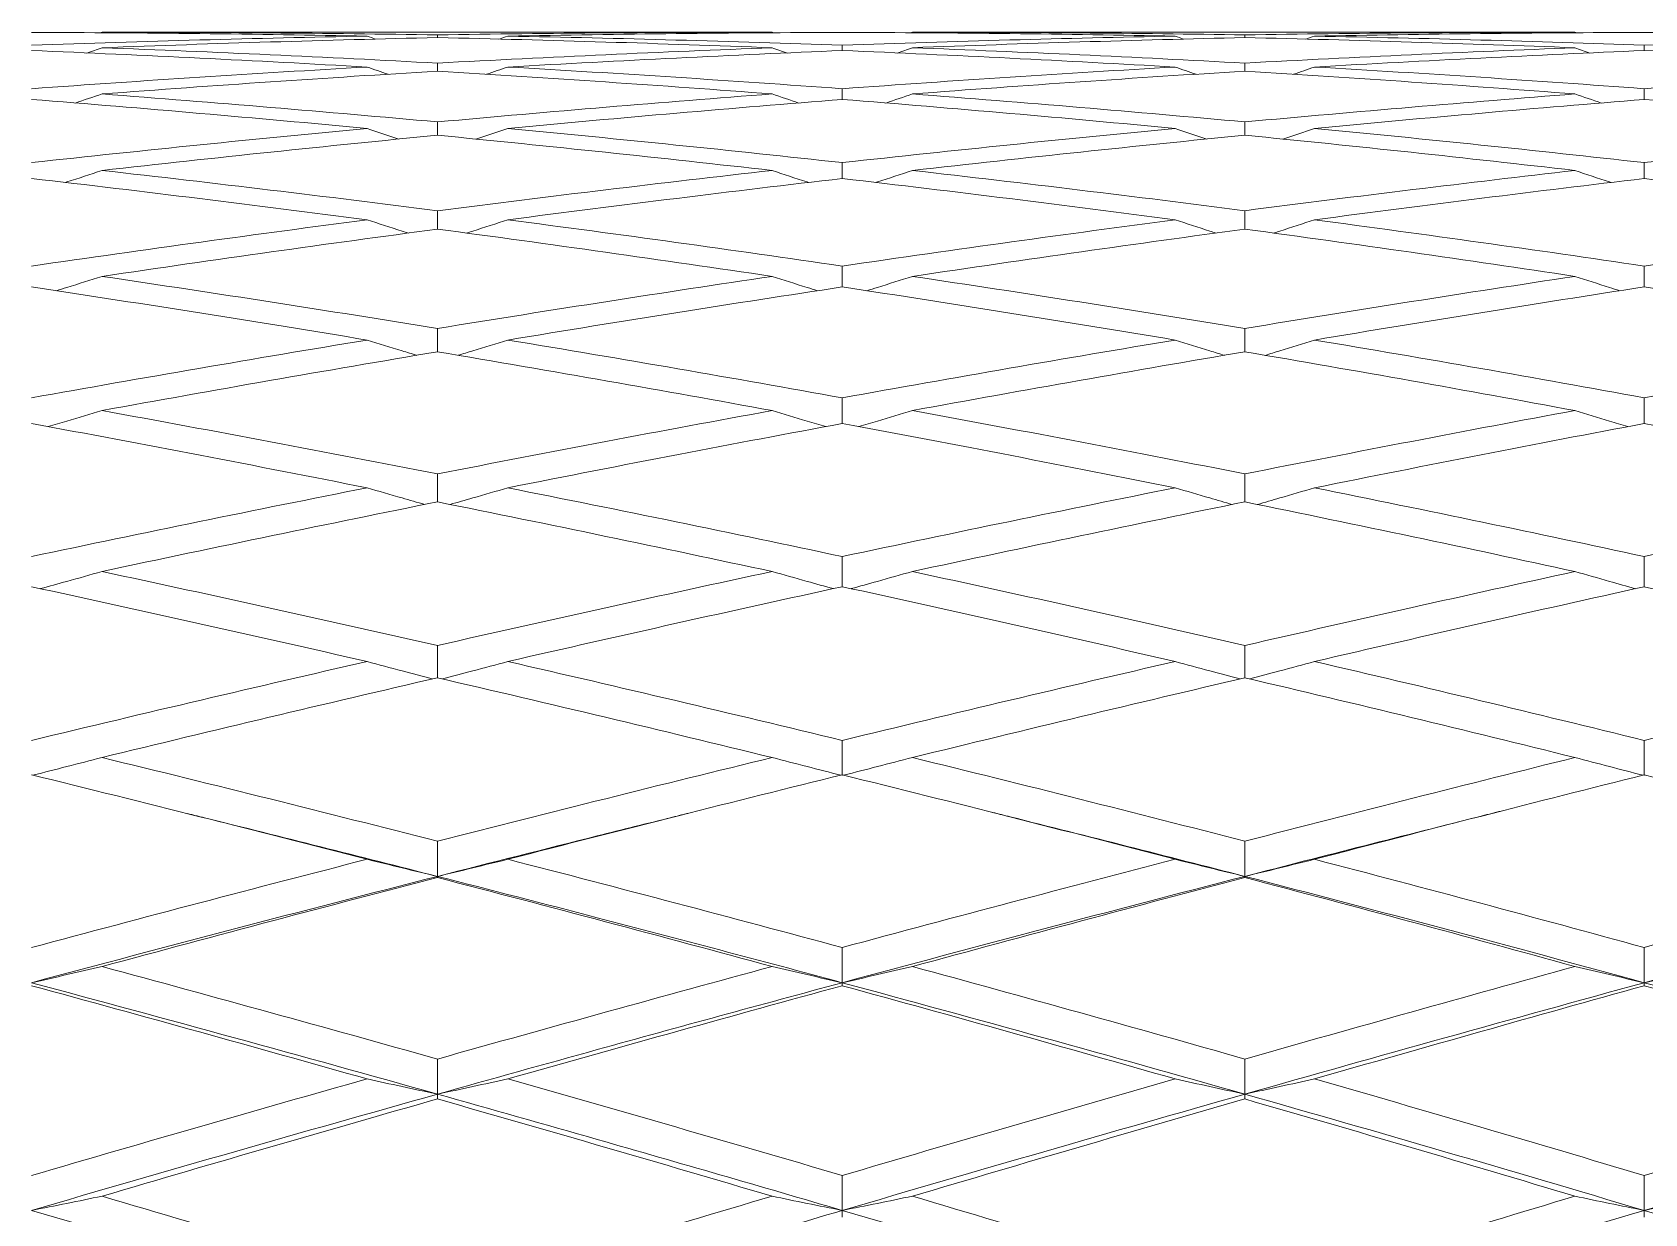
# Model space of a CAD drawing. Extents: x 6453 to 7582, y 0 to 827.
# Drawn here: x 6874.14 to 6884.14, y 672.47 to 679.8 of the extents above; entities that cross this region are included whole.
import ezdxf

# ---------------------------------------------------------------- set-up
doc = ezdxf.new("R2010")
doc.units = 0
doc.header["$LTSCALE"] = 30
doc.header["$MEASUREMENT"] = 0
doc.layers.add('1', color=7, linetype='CONTINUOUS')

msp = doc.modelspace()

# ---------------------------------------------------------------- linework, layer by layer
at = {"layer": '1', "color": 7, "linetype": 'Continuous', "lineweight": 18}
for p, q in [((6878.7304, 679.7955), (6874.5766, 679.7955)), ((6883.7072, 679.7955), (6879.6001, 679.7955))]:
    msp.add_line(p, q, dxfattribs=at)
for points, degree in [([(6876.2194, 679.7715), (6875.8752, 679.7781), (6875.1842, 679.7886), (6874.4886, 679.7936), (6874.1396, 679.7948)], 3), ([(6876.2194, 679.7715), (6875.8749, 679.765), (6875.1837, 679.7491), (6874.4883, 679.7277), (6874.1396, 679.7156)], 3), ([(6874.5661, 679.7919), (6874.5696, 679.7931), (6874.5731, 679.7943), (6874.5766, 679.7955)], 3), ([(6874.5766, 679.7955), (6874.9255, 679.7955), (6875.621, 679.7927), (6876.3118, 679.7846), (6876.6559, 679.7791)], 3), ([(6874.5766, 679.6996), (6874.9257, 679.7129), (6875.6214, 679.7366), (6876.3119, 679.7548), (6876.6559, 679.7625)], 3), ([(6876.2741, 679.7526), (6876.2559, 679.7589), (6876.2376, 679.7652), (6876.2194, 679.7715)], 3), ([(6878.7304, 679.7955), (6878.3892, 679.7955), (6877.7022, 679.7928), (6877.0062, 679.7847), (6876.6559, 679.7791)], 3), ([(6876.6559, 679.7791), (6876.6559, 679.7736), (6876.6559, 679.768), (6876.6559, 679.7625)], 3), ([(6878.7304, 679.6996), (6878.3886, 679.7127), (6877.7011, 679.7363), (6877.0056, 679.7547), (6876.6559, 679.7625)], 3), ([(6877.0375, 679.7525), (6877.0558, 679.7589), (6877.074, 679.7652), (6877.0923, 679.7715)], 3), ([(6877.0923, 679.7715), (6877.4427, 679.7782), (6878.1387, 679.7887), (6878.8248, 679.7937), (6879.1654, 679.7948)], 3), ([(6877.0923, 679.7715), (6877.4417, 679.7649), (6878.1368, 679.7488), (6878.8238, 679.7275), (6879.1654, 679.7156)], 3), ([(6878.7408, 679.7919), (6878.7373, 679.7931), (6878.7338, 679.7943), (6878.7304, 679.7955)], 3), ([(6881.2285, 679.7715), (6880.89, 679.778), (6880.2077, 679.7885), (6879.5146, 679.7936), (6879.1654, 679.7948)], 3), ([(6881.2285, 679.7715), (6880.8891, 679.765), (6880.2059, 679.7492), (6879.5137, 679.7277), (6879.1654, 679.7156)], 3), ([(6879.5896, 679.7919), (6879.5931, 679.7931), (6879.5966, 679.7943), (6879.6001, 679.7955)], 3), ([(6879.6001, 679.7955), (6879.949, 679.7955), (6880.6415, 679.7927), (6881.323, 679.7845), (6881.6611, 679.7791)], 3), ([(6879.6001, 679.6996), (6879.9481, 679.713), (6880.6396, 679.7367), (6881.3221, 679.7548), (6881.6611, 679.7625)], 3), ([(6881.2828, 679.7525), (6881.2647, 679.7589), (6881.2466, 679.7652), (6881.2285, 679.7715)], 3), ([(6883.7072, 679.7955), (6883.3715, 679.7955), (6882.6947, 679.7928), (6882.0074, 679.7847), (6881.6611, 679.7791)], 3), ([(6881.6611, 679.7791), (6881.6611, 679.7736), (6881.6611, 679.768), (6881.6611, 679.7625)], 3), ([(6883.7072, 679.6996), (6883.3726, 679.7126), (6882.6969, 679.7362), (6882.0084, 679.7546), (6881.6611, 679.7625)], 3), ([(6882.0388, 679.7525), (6882.0569, 679.7588), (6882.075, 679.7652), (6882.0931, 679.7715)], 3), ([(6882.0931, 679.7715), (6882.439, 679.7782), (6883.1254, 679.7887), (6883.801, 679.7936), (6884.1361, 679.7948)], 3), ([(6882.0931, 679.7715), (6882.4401, 679.7648), (6883.1275, 679.7487), (6883.8021, 679.7275), (6884.1361, 679.7156)], 3), ([(6883.7175, 679.7919), (6883.7141, 679.7931), (6883.7107, 679.7943), (6883.7072, 679.7955)], 3), ([(6886.1596, 679.7715), (6885.8294, 679.778), (6885.1619, 679.7885), (6884.4804, 679.7936), (6884.1361, 679.7948)], 3), ([(6886.1596, 679.7715), (6885.8282, 679.765), (6885.1595, 679.7492), (6884.4792, 679.7278), (6884.1361, 679.7156)], 3), ([(6876.2194, 679.5801), (6875.875, 679.5997), (6875.1839, 679.6364), (6874.4884, 679.6679), (6874.1396, 679.6823)], 3), ([(6874.4816, 679.6669), (6874.5133, 679.6778), (6874.545, 679.6887), (6874.5766, 679.6996)], 3), ([(6874.5766, 679.6996), (6874.9253, 679.6864), (6875.6206, 679.6572), (6876.3116, 679.6227), (6876.6559, 679.6042)], 3), ([(6878.7304, 679.6996), (6878.3897, 679.6866), (6877.7032, 679.6578), (6877.0067, 679.6231), (6876.6559, 679.6042)], 3), ([(6877.0923, 679.5801), (6877.4433, 679.6001), (6878.14, 679.6371), (6878.8254, 679.6682), (6879.1654, 679.6823)], 3), ([(6878.825, 679.6669), (6878.7934, 679.6778), (6878.7619, 679.6887), (6878.7304, 679.6996)], 3), ([(6879.1654, 679.7156), (6879.1654, 679.7045), (6879.1654, 679.6934), (6879.1654, 679.6823)], 3), ([(6881.2285, 679.5801), (6880.8899, 679.5995), (6880.2075, 679.6362), (6879.5145, 679.6678), (6879.1654, 679.6823)], 3), ([(6879.5055, 679.6669), (6879.5371, 679.6778), (6879.5686, 679.6887), (6879.6001, 679.6996)], 3), ([(6879.6001, 679.6996), (6879.9489, 679.6863), (6880.6412, 679.657), (6881.3229, 679.6226), (6881.6611, 679.6043)], 3), ([(6883.7072, 679.6996), (6883.3725, 679.6866), (6882.6968, 679.6578), (6882.0084, 679.6231), (6881.6611, 679.6043)], 3), ([(6882.0931, 679.5801), (6882.44, 679.6001), (6883.1273, 679.6371), (6883.802, 679.6681), (6884.1361, 679.6823)], 3), ([(6883.8007, 679.6669), (6883.7695, 679.6778), (6883.7383, 679.6887), (6883.7072, 679.6996)], 3), ([(6884.1361, 679.7156), (6884.1361, 679.7045), (6884.1361, 679.6934), (6884.1361, 679.6823)], 3), ([(6886.1596, 679.5801), (6885.8294, 679.5995), (6885.162, 679.636), (6884.4804, 679.6677), (6884.1361, 679.6823)], 3), ([(6876.2194, 679.5801), (6875.8755, 679.5605), (6875.185, 679.5185), (6874.489, 679.4708), (6874.1396, 679.4455)], 3), ([(6874.5766, 679.4131), (6874.9262, 679.4396), (6875.6224, 679.4895), (6876.3124, 679.5338), (6876.6559, 679.5545)], 3), ([(6876.3511, 679.535), (6876.3072, 679.55), (6876.2632, 679.565), (6876.2194, 679.5801)], 3), ([(6876.6559, 679.6042), (6876.6559, 679.5876), (6876.6559, 679.5711), (6876.6559, 679.5545)], 3), ([(6878.7304, 679.4131), (6878.3883, 679.4391), (6877.7006, 679.4887), (6877.0054, 679.5334), (6876.6559, 679.5545)], 3), ([(6876.9605, 679.535), (6877.0045, 679.55), (6877.0484, 679.565), (6877.0923, 679.5801)], 3), ([(6877.0923, 679.5801), (6877.4415, 679.5601), (6878.1362, 679.5177), (6878.8236, 679.4704), (6879.1654, 679.4455)], 3), ([(6881.2285, 679.5801), (6880.8914, 679.5606), (6880.2104, 679.5189), (6879.5159, 679.471), (6879.1654, 679.4455)], 3), ([(6879.6001, 679.4131), (6879.9506, 679.4398), (6880.6446, 679.4899), (6881.3246, 679.5339), (6881.6611, 679.5544)], 3), ([(6881.3592, 679.535), (6881.3155, 679.55), (6881.272, 679.565), (6881.2285, 679.5801)], 3), ([(6881.6611, 679.6043), (6881.6611, 679.5877), (6881.6611, 679.571), (6881.6611, 679.5544)], 3), ([(6883.7072, 679.4131), (6883.3725, 679.4389), (6882.6967, 679.4884), (6882.0084, 679.5332), (6881.6611, 679.5544)], 3), ([(6881.9625, 679.5349), (6882.0061, 679.5499), (6882.0497, 679.565), (6882.0931, 679.5801)], 3), ([(6882.0931, 679.5801), (6882.4399, 679.56), (6883.1273, 679.5175), (6883.802, 679.4703), (6884.1361, 679.4455)], 3), ([(6884.1361, 679.4455), (6884.4817, 679.4711), (6885.1644, 679.519), (6885.8306, 679.5607), (6886.1596, 679.5801)], 3), ([(6879.1654, 679.4455), (6879.1654, 679.4234), (6879.1654, 679.4014), (6879.1654, 679.3793)], 3), ([(6884.1361, 679.4455), (6884.1361, 679.4234), (6884.1361, 679.4013), (6884.1361, 679.3792)], 3), ([(6876.2194, 679.1992), (6875.875, 679.2317), (6875.184, 679.2942), (6874.4884, 679.3518), (6874.1396, 679.3793)], 3), ([(6874.4106, 679.357), (6874.4661, 679.3756), (6874.5214, 679.3943), (6874.5766, 679.4131)], 3), ([(6874.5766, 679.4131), (6874.9256, 679.3867), (6875.6212, 679.3313), (6876.3118, 679.271), (6876.6559, 679.2397)], 3), ([(6878.7304, 679.4131), (6878.3908, 679.3873), (6877.7055, 679.3326), (6877.0078, 679.2718), (6876.6559, 679.2397)], 3), ([(6877.0923, 679.1992), (6877.4448, 679.2325), (6878.1429, 679.2957), (6878.8269, 679.3524), (6879.1654, 679.3793)], 3), ([(6878.8956, 679.357), (6878.8404, 679.3756), (6878.7853, 679.3944), (6878.7304, 679.4131)], 3), ([(6881.2285, 679.1992), (6880.8897, 679.2315), (6880.2069, 679.2939), (6879.5142, 679.3516), (6879.1654, 679.3793)], 3), ([(6879.4349, 679.3569), (6879.4901, 679.3756), (6879.5452, 679.3943), (6879.6001, 679.4131)], 3), ([(6879.6001, 679.4131), (6879.9486, 679.3866), (6880.6405, 679.3311), (6881.3226, 679.2709), (6881.6611, 679.2397)], 3), ([(6881.6611, 679.2397), (6882.0109, 679.272), (6882.7018, 679.333), (6883.375, 679.3874), (6883.7072, 679.4131)], 3), ([(6884.1361, 679.3792), (6883.8069, 679.3527), (6883.1371, 679.2963), (6882.4449, 679.2328), (6882.0931, 679.1992)], 3), ([(6883.7072, 679.4131), (6883.7617, 679.3943), (6883.8164, 679.3754), (6883.8711, 679.3567)], 3), ([(6886.1596, 679.1992), (6885.8293, 679.2314), (6885.1618, 679.2936), (6884.4804, 679.3514), (6884.1361, 679.3792)], 3), ([(6876.2194, 679.1992), (6875.8765, 679.1669), (6875.187, 679.0993), (6874.49, 679.0258), (6874.1396, 678.9875)], 3), ([(6874.5766, 678.939), (6874.9274, 678.9785), (6875.6248, 679.0543), (6876.3137, 679.124), (6876.6559, 679.1573)], 3), ([(6876.4169, 679.1332), (6876.3509, 679.1552), (6876.2851, 679.1772), (6876.2194, 679.1992)], 3), ([(6876.6559, 679.2397), (6876.6559, 679.2122), (6876.6559, 679.1848), (6876.6559, 679.1573)], 3), ([(6878.7304, 678.939), (6878.3884, 678.9776), (6877.7006, 679.0527), (6877.0054, 679.1233), (6876.6559, 679.1573)], 3), ([(6876.8948, 679.1332), (6876.9608, 679.1552), (6877.0266, 679.1772), (6877.0923, 679.1992)], 3), ([(6877.0923, 679.1992), (6877.4417, 679.1662), (6878.1368, 679.0979), (6878.8238, 679.025), (6879.1654, 678.9875)], 3), ([(6879.1654, 678.9875), (6879.5155, 679.026), (6880.2094, 679.0997), (6880.8909, 679.167), (6881.2285, 679.1992)], 3), ([(6881.6611, 679.1573), (6881.3262, 679.1243), (6880.6479, 679.055), (6879.9522, 678.9789), (6879.6001, 678.939)], 3), ([(6881.2285, 679.1992), (6881.2938, 679.1771), (6881.3593, 679.155), (6881.425, 679.133)], 3), ([(6881.6611, 679.2397), (6881.6611, 679.2123), (6881.6611, 679.1848), (6881.6611, 679.1573)], 3), ([(6883.7072, 678.939), (6883.3722, 678.9775), (6882.6962, 679.0524), (6882.0081, 679.1231), (6881.6611, 679.1573)], 3), ([(6881.8973, 679.1331), (6881.9628, 679.1551), (6882.028, 679.1771), (6882.0931, 679.1992)], 3), ([(6882.0931, 679.1992), (6882.4396, 679.1661), (6883.1267, 679.0977), (6883.8017, 679.025), (6884.1361, 678.9876)], 3), ([(6884.1361, 678.9876), (6884.4845, 679.0265), (6885.1701, 679.1006), (6885.8335, 679.1675), (6886.1596, 679.1992)], 3), ([(6876.2194, 678.6332), (6875.8748, 678.6782), (6875.1836, 678.7658), (6874.4883, 678.8488), (6874.1396, 678.8892)], 3), ([(6874.5766, 678.939), (6874.9253, 678.8998), (6875.6206, 678.8189), (6876.3115, 678.7334), (6876.6559, 678.6895)], 3), ([(6876.6559, 678.6895), (6877.0056, 678.7341), (6877.7011, 678.8202), (6878.3886, 678.9004), (6878.7304, 678.939)], 3), ([(6879.1654, 678.8891), (6878.8271, 678.8498), (6878.1434, 678.7679), (6877.445, 678.6793), (6877.0923, 678.6332)], 3), ([(6881.2285, 678.6332), (6880.8897, 678.6779), (6880.207, 678.7653), (6879.5142, 678.8486), (6879.1654, 678.8891)], 3), ([(6879.6001, 678.939), (6879.9488, 678.8995), (6880.6411, 678.8184), (6881.3228, 678.7332), (6881.6611, 678.6896)], 3), ([(6881.6611, 678.6896), (6882.0137, 678.7351), (6882.7074, 678.822), (6883.3779, 678.9012), (6883.7072, 678.939)], 3), ([(6884.1361, 678.889), (6883.8061, 678.85), (6883.1355, 678.7685), (6882.444, 678.6796), (6882.0931, 678.6332)], 3), ([(6886.1596, 678.6332), (6885.8291, 678.6777), (6885.1614, 678.765), (6884.4802, 678.8484), (6884.1361, 678.889)], 3), ([(6874.1396, 678.3466), (6874.4935, 678.3979), (6875.1941, 678.4969), (6875.8801, 678.5889), (6876.2194, 678.6332)], 3), ([(6876.6559, 678.5755), (6876.3147, 678.5299), (6875.6268, 678.4355), (6874.9284, 678.3346), (6874.5766, 678.2826)], 3), ([(6878.7304, 678.2826), (6878.3883, 678.3334), (6877.7006, 678.4332), (6877.0054, 678.5288), (6876.6559, 678.5755)], 3), ([(6877.0923, 678.6332), (6877.4415, 678.5875), (6878.1362, 678.4941), (6878.8236, 678.3965), (6879.1654, 678.3466)], 3), ([(6879.1654, 678.3466), (6879.5205, 678.3984), (6880.2195, 678.4978), (6880.8959, 678.5893), (6881.2285, 678.6332)], 3), ([(6881.6611, 678.5754), (6881.3294, 678.5306), (6880.6542, 678.4371), (6879.9554, 678.3355), (6879.6001, 678.2826)], 3), ([(6883.7072, 678.2826), (6883.3723, 678.3332), (6882.6962, 678.4327), (6882.0081, 678.5285), (6881.6611, 678.5754)], 3), ([(6882.0931, 678.6332), (6882.4398, 678.5873), (6883.127, 678.4937), (6883.8018, 678.3963), (6884.1361, 678.3468)], 3), ([(6884.1361, 678.3468), (6884.4826, 678.3981), (6885.1664, 678.4971), (6885.8316, 678.589), (6886.1596, 678.6332)], 3), ([(6874.5766, 678.2826), (6874.9337, 678.2297), (6875.6373, 678.1229), (6876.3199, 678.0143), (6876.6559, 677.9597)], 3), ([(6876.6559, 677.9597), (6877.0138, 678.0178), (6877.7174, 678.1296), (6878.3968, 678.2329), (6878.7304, 678.2826)], 3), ([(6879.6001, 678.2826), (6879.9486, 678.2306), (6880.6407, 678.1249), (6881.3226, 678.0154), (6881.6611, 677.9598)], 3), ([(6881.6611, 677.9598), (6882.0077, 678.0168), (6882.6955, 678.1275), (6883.3719, 678.2319), (6883.7072, 678.2826)], 3), ([(6876.2194, 677.8881), (6875.8831, 677.9437), (6875.2002, 678.0544), (6874.4966, 678.1633), (6874.1396, 678.2172)], 3), ([(6879.1654, 678.2172), (6878.8318, 678.1665), (6878.1527, 678.0612), (6877.4497, 677.9473), (6877.0923, 677.8881)], 3), ([(6881.2285, 677.8881), (6880.8898, 677.9447), (6880.2071, 678.0562), (6879.5143, 678.1642), (6879.1654, 678.2172)], 3), ([(6884.1361, 678.217), (6883.8017, 678.1654), (6883.1267, 678.059), (6882.4397, 677.9462), (6882.0931, 677.8881)], 3), ([(6886.1596, 677.8881), (6885.8292, 677.9445), (6885.1615, 678.0558), (6884.4802, 678.1639), (6884.1361, 678.217)], 3), ([(6874.1396, 677.5299), (6874.4845, 677.5916), (6875.1762, 677.7132), (6875.8711, 677.8305), (6876.2194, 677.8881)], 3), ([(6877.0923, 677.8881), (6877.4496, 677.829), (6878.1526, 677.7099), (6878.8317, 677.59), (6879.1654, 677.5299)], 3), ([(6879.1654, 677.5299), (6879.512, 677.5923), (6880.2026, 677.7145), (6880.8875, 677.8311), (6881.2285, 677.8881)], 3), ([(6882.0931, 677.8881), (6882.4397, 677.8301), (6883.1268, 677.7122), (6883.8017, 677.5913), (6884.1361, 677.5301)], 3), ([(6884.1361, 677.5301), (6884.483, 677.5936), (6885.1671, 677.7167), (6885.8319, 677.8322), (6886.1596, 677.8881)], 3), ([(6876.6559, 677.8153), (6876.308, 677.7567), (6875.6136, 677.6374), (6874.9218, 677.5138), (6874.5766, 677.451)], 3), ([(6878.7304, 677.451), (6878.3964, 677.512), (6877.7167, 677.634), (6877.0134, 677.7551), (6876.6559, 677.8153)], 3), ([(6881.6611, 677.8152), (6881.3203, 677.7571), (6880.6361, 677.6385), (6879.9463, 677.5144), (6879.6001, 677.451)], 3), ([(6883.7072, 677.451), (6883.3724, 677.5131), (6882.6965, 677.6361), (6882.0083, 677.756), (6881.6611, 677.8152)], 3), ([(6874.5766, 677.451), (6874.9264, 677.3873), (6875.6229, 677.2581), (6876.3127, 677.1254), (6876.6559, 677.0583)], 3), ([(6876.6559, 677.0583), (6877.0055, 677.1267), (6877.7007, 677.2605), (6878.3884, 677.3884), (6878.7304, 677.451)], 3), ([(6879.6001, 677.451), (6879.9568, 677.3856), (6880.6569, 677.2547), (6881.3307, 677.1237), (6881.6611, 677.0584)], 3), ([(6881.6611, 677.0584), (6882.01, 677.1275), (6882.7, 677.2619), (6883.3741, 677.3891), (6883.7072, 677.451)], 3), ([(6876.2194, 676.9722), (6875.8759, 677.0404), (6875.1858, 677.175), (6874.4894, 677.3061), (6874.1396, 677.3708)], 3), ([(6879.1654, 677.3708), (6878.8335, 677.3091), (6878.1561, 677.1811), (6877.4514, 677.0436), (6877.0923, 676.9722)], 3), ([(6881.2285, 676.9722), (6880.8977, 677.0386), (6880.2231, 677.1715), (6879.5223, 677.3044), (6879.1654, 677.3708)], 3), ([(6884.1361, 677.3706), (6883.8036, 677.3078), (6883.1306, 677.1786), (6882.4416, 677.0423), (6882.0931, 676.9722)], 3), ([(6886.1596, 676.9722), (6885.8293, 677.0399), (6885.1618, 677.174), (6884.4803, 677.3055), (6884.1361, 677.3706)], 3), ([(6874.1396, 676.5462), (6874.4869, 676.6196), (6875.1809, 676.764), (6875.8735, 676.9036), (6876.2194, 676.9722)], 3), ([(6877.0923, 676.9722), (6877.4422, 676.9027), (6878.1377, 676.7622), (6878.8243, 676.6187), (6879.1654, 676.5463)], 3), ([(6879.1654, 676.5463), (6879.5155, 676.6206), (6880.2094, 676.7659), (6880.8909, 676.9046), (6881.2285, 676.9722)], 3), ([(6882.0931, 676.9722), (6882.4469, 676.9011), (6883.1412, 676.7589), (6883.8089, 676.6171), (6884.1361, 676.5464)], 3), ([(6884.1361, 676.5464), (6884.4823, 676.6212), (6885.1657, 676.7669), (6885.8313, 676.905), (6886.1596, 676.9722)], 3), ([(6876.6559, 676.885), (6876.321, 676.8176), (6875.6396, 676.6784), (6874.9348, 676.5299), (6874.5766, 676.4533)], 3), ([(6878.7304, 676.4533), (6878.3889, 676.5267), (6877.7017, 676.6721), (6877.0059, 676.8146), (6876.6559, 676.885)], 3), ([(6881.6611, 676.8849), (6881.3244, 676.8164), (6880.6443, 676.676), (6879.9504, 676.5287), (6879.6001, 676.4533)], 3), ([(6883.7072, 676.4533), (6883.3793, 676.5249), (6882.7104, 676.6686), (6882.0152, 676.8128), (6881.6611, 676.8849)], 3), ([(6874.5766, 676.4533), (6874.9256, 676.3786), (6875.6211, 676.2276), (6876.3118, 676.0731), (6876.6559, 675.9951)], 3), ([(6876.6559, 675.9951), (6877.0054, 676.0744), (6877.7007, 676.23), (6878.3884, 676.3798), (6878.7304, 676.4533)], 3), ([(6879.6001, 676.4533), (6879.9489, 676.3782), (6880.6412, 676.2267), (6881.3229, 676.0728), (6881.6611, 675.9953)], 3), ([(6881.6611, 675.9953), (6882.0109, 676.0755), (6882.7019, 676.232), (6883.3751, 676.3808), (6883.7072, 676.4533)], 3), ([(6876.2194, 675.8956), (6875.8751, 675.9745), (6875.1841, 676.1308), (6874.4885, 676.2836), (6874.1396, 676.3592)], 3), ([(6879.1654, 676.3592), (6878.8256, 676.2852), (6878.1402, 676.134), (6877.4435, 675.9762), (6877.0923, 675.8956)], 3), ([(6881.2285, 675.8956), (6880.8898, 675.974), (6880.2073, 676.1298), (6879.5144, 676.2832), (6879.1654, 676.3592)], 3), ([(6884.1361, 676.359), (6883.8051, 676.2857), (6883.1335, 676.1352), (6882.443, 675.9768), (6882.0931, 675.8956)], 3), ([(6886.1596, 675.8956), (6885.8334, 675.9727), (6885.17, 676.1273), (6884.4844, 676.2818), (6884.1361, 676.359)], 3), ([(6874.1396, 675.4064), (6874.4935, 675.4918), (6875.194, 675.6585), (6875.88, 675.8178), (6876.2194, 675.8956)], 3), ([(6877.0923, 675.8956), (6877.4414, 675.8155), (6878.136, 675.6538), (6878.8235, 675.4894), (6879.1654, 675.4065)], 3), ([(6879.1654, 675.4065), (6879.5151, 675.4913), (6880.2086, 675.6575), (6880.8905, 675.8173), (6881.2285, 675.8956)], 3), ([(6882.0931, 675.8956), (6882.4396, 675.8151), (6883.1266, 675.6531), (6883.8016, 675.4891), (6884.1361, 675.4067)], 3), ([(6884.1361, 675.4067), (6884.4851, 675.4927), (6885.1714, 675.6601), (6885.8341, 675.8185), (6886.1596, 675.8956)], 3), ([(6876.6559, 675.7949), (6876.3075, 675.7141), (6875.6126, 675.5509), (6874.9213, 675.3845), (6874.5766, 675.3005)], 3), ([(6878.7304, 675.3005), (6878.3881, 675.3843), (6877.7001, 675.5505), (6877.0051, 675.7139), (6876.6559, 675.7949)], 3), ([(6881.6611, 675.7947), (6881.3283, 675.7167), (6880.6521, 675.5565), (6879.9543, 675.3874), (6879.6001, 675.3005)], 3), ([(6883.7072, 675.3005), (6883.3721, 675.3839), (6882.6959, 675.5496), (6882.0079, 675.7134), (6881.6611, 675.7947)], 3), ([(6879.1654, 675.4065), (6879.1654, 675.3703), (6879.1654, 675.2978), (6879.1654, 675.2253), (6879.1654, 675.1891)], 3), ([(6884.1361, 675.1891), (6884.1361, 675.2253), (6884.1361, 675.2979), (6884.1361, 675.3704), (6884.1361, 675.4067)], 3), ([(6874.5766, 675.3005), (6874.9251, 675.2157), (6875.6202, 675.0443), (6876.3113, 674.8698), (6876.6559, 674.7818)], 3), ([(6876.6559, 674.7818), (6877.0058, 674.8712), (6877.7015, 675.047), (6878.3888, 675.217), (6878.7304, 675.3005)], 3), ([(6879.6001, 675.3005), (6879.9483, 675.2152), (6880.6399, 675.0434), (6881.3223, 674.8695), (6881.6611, 674.782)], 3), ([(6881.6611, 674.782), (6882.0139, 674.8731), (6882.7079, 675.0506), (6883.3781, 675.2187), (6883.7072, 675.3005)], 3), ([(6876.2194, 674.6699), (6875.8746, 674.7587), (6875.1832, 674.9348), (6874.4881, 675.1078), (6874.1396, 675.1936)], 3), ([(6879.1654, 675.1935), (6878.8337, 675.1115), (6878.1565, 674.9423), (6877.4516, 674.7625), (6877.0923, 674.6699)], 3), ([(6881.2285, 674.6699), (6880.8893, 674.7582), (6880.2061, 674.9338), (6879.5138, 675.1073), (6879.1654, 675.1935)], 3), ([(6884.1361, 675.1933), (6883.8064, 675.1104), (6883.1362, 674.9403), (6882.4444, 674.7615), (6882.0931, 674.6699)], 3), ([(6886.1596, 674.6699), (6885.8288, 674.7578), (6885.1607, 674.9331), (6884.4798, 675.1069), (6884.1361, 675.1933)], 3), ([(6875.2119, 674.9269), (6875.106, 674.9532)], 1), ([(6878.2152, 674.9562), (6878.1073, 674.9293)], 1), ([(6880.2071, 674.9328), (6880.0974, 674.9603)], 1), ([(6883.258, 674.9707), (6883.1402, 674.9409)], 1), ([(6876.6559, 674.5638), (6876.1746, 674.6868), (6875.6928, 674.8079), (6875.2109, 674.9272)], 3), ([(6881.6611, 674.5638), (6881.1771, 674.6888), (6880.6921, 674.8119), (6880.206, 674.933)], 3), ([(6883.1412, 674.9411), (6882.6492, 674.8174), (6882.1557, 674.6916), (6881.6611, 674.5638)], 3), ([(6876.6559, 674.7818), (6876.6559, 674.7455), (6876.6559, 674.6728), (6876.6559, 674.6001), (6876.6559, 674.5638)], 3), ([(6881.6611, 674.782), (6881.6611, 674.7456), (6881.6611, 674.6729), (6881.6611, 674.6002), (6881.6611, 674.5638)], 3), ([(6874.1396, 674.123), (6874.4889, 674.2167), (6875.185, 674.4016), (6875.8755, 674.5813), (6876.2194, 674.6699)], 3), ([(6876.2194, 674.6699), (6876.2917, 674.6521), (6876.4367, 674.6167), (6876.5827, 674.5814), (6876.6559, 674.5638)], 3), ([(6876.6559, 674.5638), (6876.7291, 674.5814), (6876.875, 674.6167), (6877.02, 674.6521), (6877.0923, 674.6699)], 3), ([(6877.0923, 674.6699), (6877.441, 674.58), (6878.1353, 674.3989), (6878.8231, 674.2154), (6879.1654, 674.1231)], 3), ([(6879.1654, 674.1231), (6879.5206, 674.2189), (6880.2197, 674.4058), (6880.896, 674.5833), (6881.2285, 674.6699)], 3), ([(6881.2285, 674.6699), (6881.3002, 674.6521), (6881.4439, 674.6167), (6881.5885, 674.5814), (6881.6611, 674.5638)], 3), ([(6881.6611, 674.5638), (6881.7335, 674.5814), (6881.878, 674.6166), (6882.0216, 674.6521), (6882.0931, 674.6699)], 3), ([(6882.0931, 674.6699), (6882.4393, 674.5795), (6883.126, 674.3981), (6883.8013, 674.2151), (6884.1361, 674.1233)], 3), ([(6884.1361, 674.1233), (6884.4826, 674.2184), (6885.1664, 674.4044), (6885.8316, 674.5827), (6886.1596, 674.6699)], 3), ([(6876.6559, 674.5638), (6875.8179, 674.3497), (6874.9787, 674.1299), (6874.1396, 673.9049)], 3), ([(6876.6559, 674.5569), (6876.3204, 674.4696), (6875.6383, 674.2906), (6874.9341, 674.102), (6874.5766, 674.0053)], 3), ([(6876.6559, 674.5638), (6876.6559, 674.5627), (6876.6559, 674.5604), (6876.6559, 674.5581), (6876.6559, 674.5569)], 3), ([(6878.7304, 674.0053), (6878.3878, 674.0984), (6877.6995, 674.2835), (6877.0048, 674.4662), (6876.6559, 674.5569)], 3), ([(6881.6611, 674.5638), (6880.8322, 674.3497), (6879.9999, 674.1299), (6879.1654, 673.9049)], 3), ([(6881.6611, 674.5567), (6881.3292, 674.4695), (6880.6538, 674.2904), (6879.9552, 674.102), (6879.6001, 674.0053)], 3), ([(6884.1361, 673.9049), (6883.3153, 674.1299), (6882.4899, 674.3497), (6881.6611, 674.5638)], 3), ([(6881.6611, 674.5638), (6881.6611, 674.5626), (6881.6611, 674.5603), (6881.6611, 674.5579), (6881.6611, 674.5567)], 3), ([(6883.7072, 674.0053), (6883.3718, 674.0979), (6882.6954, 674.2824), (6882.0077, 674.4656), (6881.6611, 674.5567)], 3), ([(6879.1654, 674.1231), (6879.1654, 674.0867), (6879.1654, 674.014), (6879.1654, 673.9413), (6879.1654, 673.9049)], 3), ([(6884.1361, 674.1233), (6884.1361, 674.0869), (6884.1361, 674.0141), (6884.1361, 673.9413), (6884.1361, 673.9049)], 3), ([(6874.1396, 673.9049), (6874.2129, 673.9215), (6874.359, 673.9549), (6874.5042, 673.9885), (6874.5766, 674.0053)], 3), ([(6874.5766, 674.0053), (6874.9247, 673.9111), (6875.6194, 673.7213), (6876.311, 673.5288), (6876.6559, 673.4318)], 3), ([(6876.6559, 673.4318), (6877.0131, 673.5322), (6877.716, 673.7281), (6878.396, 673.9144), (6878.7304, 674.0053)], 3), ([(6878.7304, 674.0053), (6878.8024, 673.9885), (6878.947, 673.9549), (6879.0924, 673.9216), (6879.1654, 673.9049)], 3), ([(6879.1654, 673.9049), (6879.2383, 673.9216), (6879.3837, 673.9549), (6879.5281, 673.9885), (6879.6001, 674.0053)], 3), ([(6879.6001, 674.0053), (6879.9481, 673.9106), (6880.6396, 673.7202), (6881.3221, 673.5283), (6881.6611, 673.432)], 3), ([(6881.6611, 673.432), (6882.0075, 673.5305), (6882.6949, 673.7245), (6883.3716, 673.9126), (6883.7072, 674.0053)], 3), ([(6883.7072, 674.0053), (6883.7783, 673.9885), (6883.9208, 673.955), (6884.0642, 673.9216), (6884.1361, 673.9049)], 3), ([(6884.1361, 673.9049), (6884.208, 673.9216), (6884.3512, 673.9549), (6884.4934, 673.9885), (6884.5644, 674.0053)], 3), ([(6876.6559, 673.2142), (6875.8179, 673.4495), (6874.9787, 673.6799), (6874.1396, 673.9049)], 3), ([(6876.2194, 673.3086), (6875.874, 673.4064), (6875.1818, 673.6006), (6874.4874, 673.7918), (6874.1396, 673.8866)], 3), ([(6879.1654, 673.8865), (6878.8313, 673.795), (6878.1517, 673.6071), (6877.4492, 673.4098), (6877.0923, 673.3086)], 3), ([(6881.6611, 673.2142), (6880.8322, 673.4495), (6879.9999, 673.6799), (6879.1654, 673.9049)], 3), ([(6879.1654, 673.9049), (6879.1654, 673.9019), (6879.1654, 673.8958), (6879.1654, 673.8896), (6879.1654, 673.8865)], 3), ([(6881.2285, 673.3086), (6880.8891, 673.4057), (6880.2058, 673.5992), (6879.5137, 673.791), (6879.1654, 673.8865)], 3), ([(6881.6611, 673.2142), (6882.4899, 673.4495), (6883.3153, 673.6799), (6884.1361, 673.9049)], 3), ([(6884.1361, 673.8863), (6883.8014, 673.793), (6883.1263, 673.6035), (6882.4394, 673.4079), (6882.0931, 673.3086)], 3), ([(6884.1361, 673.9049), (6884.1361, 673.9019), (6884.1361, 673.8957), (6884.1361, 673.8894), (6884.1361, 673.8863)], 3), ([(6886.1596, 673.3086), (6885.8289, 673.4053), (6885.1609, 673.5982), (6884.4799, 673.7904), (6884.1361, 673.8863)], 3), ([(6876.6559, 673.4318), (6876.6559, 673.3955), (6876.6559, 673.323), (6876.6559, 673.2505), (6876.6559, 673.2142)], 3), ([(6881.6611, 673.432), (6881.6611, 673.3957), (6881.6611, 673.3231), (6881.6611, 673.2505), (6881.6611, 673.2142)], 3), ([(6874.1396, 672.71), (6874.4963, 672.8143), (6875.1996, 673.0183), (6875.8828, 673.2133), (6876.2194, 673.3086)], 3), ([(6876.2194, 673.3086), (6876.2917, 673.2928), (6876.4367, 673.2613), (6876.5827, 673.2299), (6876.6559, 673.2142)], 3), ([(6876.6559, 673.2142), (6876.7291, 673.2299), (6876.875, 673.2612), (6877.02, 673.2928), (6877.0923, 673.3086)], 3), ([(6877.0923, 673.3086), (6877.4408, 673.2098), (6878.1349, 673.0113), (6878.8229, 672.8108), (6879.1654, 672.7101)], 3), ([(6879.1654, 672.7101), (6879.5115, 672.8119), (6880.2014, 673.0134), (6880.8869, 673.2109), (6881.2285, 673.3086)], 3), ([(6881.2285, 673.3086), (6881.3002, 673.2928), (6881.4439, 673.2613), (6881.5885, 673.2299), (6881.6611, 673.2142)], 3), ([(6881.6611, 673.2142), (6881.7335, 673.2298), (6881.878, 673.2612), (6882.0216, 673.2928), (6882.0931, 673.3086)], 3), ([(6882.0931, 673.3086), (6882.4393, 673.2093), (6883.1261, 673.0103), (6883.8014, 672.8104), (6884.1361, 672.7103)], 3), ([(6884.1361, 672.7103), (6884.4803, 672.8133), (6885.1617, 673.0159), (6885.8293, 673.2121), (6886.1596, 673.3086)], 3), ([(6876.6559, 673.2142), (6875.8179, 672.9789), (6874.9787, 672.7385), (6874.1396, 672.4936)], 3), ([(6876.6559, 673.1845), (6876.3193, 673.0885), (6875.636, 672.8921), (6874.933, 672.6867), (6874.5766, 672.5818)], 3), ([(6876.6559, 673.2142), (6876.6559, 673.2093), (6876.6559, 673.1995), (6876.6559, 673.1895), (6876.6559, 673.1845)], 3), ([(6878.7304, 672.5818), (6878.3881, 672.683), (6877.7001, 672.8848), (6877.0051, 673.0849), (6876.6559, 673.1845)], 3), ([(6879.1654, 672.4936), (6879.9999, 672.7385), (6880.8322, 672.9789), (6881.6611, 673.2142)], 3), ([(6881.6611, 673.1844), (6881.32, 673.086), (6880.6354, 672.8872), (6879.946, 672.6843), (6879.6001, 672.5818)], 3), ([(6884.1361, 672.4936), (6883.3153, 672.7385), (6882.4899, 672.9789), (6881.6611, 673.2142)], 3), ([(6881.6611, 673.2142), (6881.6611, 673.2093), (6881.6611, 673.1994), (6881.6611, 673.1894), (6881.6611, 673.1844)], 3), ([(6883.7072, 672.5818), (6883.3719, 672.6825), (6882.6954, 672.8838), (6882.0077, 673.0843), (6881.6611, 673.1844)], 3), ([(6879.1654, 672.7101), (6879.1654, 672.674), (6879.1654, 672.6018), (6879.1654, 672.5297), (6879.1654, 672.4936)], 3), ([(6884.1361, 672.7103), (6884.1361, 672.6742), (6884.1361, 672.6019), (6884.1361, 672.5297), (6884.1361, 672.4936)], 3), ([(6874.5766, 672.5818), (6874.5042, 672.567), (6874.359, 672.5375), (6874.2129, 672.5082), (6874.1396, 672.4936)], 3), ([(6874.5766, 672.5818), (6874.9335, 672.4766), (6875.6371, 672.2677), (6876.3198, 672.0618), (6876.6559, 671.9597)], 3), ([(6876.6559, 671.9597), (6877.0063, 672.0662), (6877.7025, 672.2763), (6878.3893, 672.4808), (6878.7304, 672.5818)], 3), ([(6878.7304, 672.5818), (6878.8024, 672.567), (6878.947, 672.5375), (6879.0924, 672.5082), (6879.1654, 672.4936)], 3), ([(6879.1654, 672.4936), (6879.2383, 672.5082), (6879.3837, 672.5375), (6879.5281, 672.567), (6879.6001, 672.5818)], 3), ([(6879.6001, 672.5818), (6879.9481, 672.4786), (6880.6395, 672.2718), (6881.3221, 672.064), (6881.6611, 671.9599)], 3), ([(6881.6611, 671.9599), (6882.0069, 672.0662), (6882.6938, 672.2761), (6883.371, 672.4807), (6883.7072, 672.5818)], 3), ([(6883.7072, 672.5818), (6883.7783, 672.567), (6883.9208, 672.5375), (6884.0642, 672.5082), (6884.1361, 672.4936)], 3), ([(6884.1361, 672.4936), (6884.208, 672.5082), (6884.3512, 672.5375), (6884.4934, 672.567), (6884.5644, 672.5818)], 3), ([(6874.1396, 672.4936), (6874.9787, 672.2486), (6875.8179, 671.9989), (6876.6559, 671.745)], 3), ([(6881.6611, 671.745), (6880.8322, 671.9989), (6879.9999, 672.2486), (6879.1654, 672.4936)], 3), ([(6879.1654, 672.4936), (6879.1654, 672.4868), (6879.1654, 672.4731), (6879.1654, 672.4594), (6879.1654, 672.4526)], 3), ([(6884.1361, 672.4936), (6883.3153, 672.2486), (6882.4899, 671.9989), (6881.6611, 671.745)], 3), ([(6884.1361, 672.4936), (6884.1361, 672.4867), (6884.1361, 672.473), (6884.1361, 672.4592), (6884.1361, 672.4523)], 3)]:
    msp.add_open_spline(points, degree=degree, dxfattribs=at)
for points, knots in [([(6879.1654, 678.8891), (6879.1654, 678.8901), (6879.1654, 678.9229), (6879.1654, 678.9556), (6879.1654, 678.9875)], [0, 0, 0, 0, 0.028446, 1, 1, 1, 1]), ([(6884.1361, 678.9876), (6884.1361, 678.9557), (6884.1361, 678.9229), (6884.1361, 678.89), (6884.1361, 678.889)], [0, 0, 0, 0, 0.970083, 1, 1, 1, 1]), ([(6874.3488, 678.8642), (6874.3521, 678.8653), (6874.4283, 678.8902), (6874.5042, 678.9151), (6874.5766, 678.939)], [0, 0, 0, 0, 0.043605, 1, 1, 1, 1]), ([(6878.7304, 678.939), (6878.8024, 678.9151), (6878.878, 678.8902), (6878.9538, 678.8653), (6878.9571, 678.8642)], [0, 0, 0, 0, 0.956337, 1, 1, 1, 1]), ([(6879.6001, 678.939), (6879.5281, 678.9151), (6879.4526, 678.8902), (6879.3768, 678.8653), (6879.3734, 678.8642)], [0, 0, 0, 0, 0.956081, 1, 1, 1, 1]), ([(6883.7072, 678.939), (6883.7783, 678.9151), (6883.8529, 678.8902), (6883.9278, 678.8653), (6883.9311, 678.8641)], [0, 0, 0, 0, 0.955055, 1, 1, 1, 1]), ([(6876.6559, 678.5755), (6876.6559, 678.5808), (6876.6559, 678.6188), (6876.6559, 678.6568), (6876.6559, 678.6895)], [0, 0, 0, 0, 0.138884, 1, 1, 1, 1]), ([(6881.6611, 678.6896), (6881.6611, 678.6568), (6881.6611, 678.6188), (6881.6611, 678.5807), (6881.6611, 678.5754)], [0, 0, 0, 0, 0.860258, 1, 1, 1, 1]), ([(6876.2194, 678.6332), (6876.2917, 678.6097), (6876.3769, 678.5822), (6876.4624, 678.5548), (6876.4752, 678.5507)], [0, 0, 0, 0, 0.851177, 1, 1, 1, 1]), ([(6877.0923, 678.6332), (6877.02, 678.6097), (6876.9348, 678.5822), (6876.8493, 678.5548), (6876.8366, 678.5507)], [0, 0, 0, 0, 0.851155, 1, 1, 1, 1]), ([(6881.2285, 678.6332), (6881.3002, 678.6097), (6881.3847, 678.5822), (6881.4695, 678.5548), (6881.4822, 678.5507)], [0, 0, 0, 0, 0.8505, 1, 1, 1, 1]), ([(6881.8395, 678.5506), (6881.8523, 678.5547), (6881.9371, 678.5821), (6882.0216, 678.6097), (6882.0931, 678.6332)], [0, 0, 0, 0, 0.150292, 1, 1, 1, 1]), ([(6879.1654, 678.3466), (6879.1654, 678.3131), (6879.1654, 678.27), (6879.1654, 678.2268), (6879.1654, 678.2172)], [0, 0, 0, 0, 0.776642, 1, 1, 1, 1]), ([(6884.1361, 678.3468), (6884.1361, 678.3132), (6884.1361, 678.27), (6884.1361, 678.2267), (6884.1361, 678.217)], [0, 0, 0, 0, 0.775569, 1, 1, 1, 1]), ([(6874.5766, 678.2826), (6874.5042, 678.2596), (6874.4099, 678.2299), (6874.3153, 678.2002), (6874.2935, 678.1934)], [0, 0, 0, 0, 0.770138, 1, 1, 1, 1]), ([(6879.0124, 678.1934), (6878.9906, 678.2002), (6878.8963, 678.2299), (6878.8024, 678.2596), (6878.7304, 678.2826)], [0, 0, 0, 0, 0.230382, 1, 1, 1, 1]), ([(6879.3182, 678.1933), (6879.34, 678.2002), (6879.4342, 678.2298), (6879.5281, 678.2596), (6879.6001, 678.2826)], [0, 0, 0, 0, 0.230585, 1, 1, 1, 1]), ([(6883.9856, 678.1933), (6883.9641, 678.2001), (6883.871, 678.2298), (6883.7783, 678.2596), (6883.7072, 678.2826)], [0, 0, 0, 0, 0.231324, 1, 1, 1, 1]), ([(6876.6559, 677.9597), (6876.6559, 677.9255), (6876.6559, 677.8774), (6876.6559, 677.8292), (6876.6559, 677.8152)], [0, 0, 0, 0, 0.710277, 1, 1, 1, 1]), ([(6881.6611, 677.9598), (6881.6611, 677.9256), (6881.6611, 677.8774), (6881.6611, 677.8292), (6881.6611, 677.8152)], [0, 0, 0, 0, 0.709834, 1, 1, 1, 1]), ([(6876.2194, 677.8881), (6876.2917, 677.8657), (6876.3945, 677.8341), (6876.4978, 677.8025), (6876.5283, 677.7932)], [0, 0, 0, 0, 0.705282, 1, 1, 1, 1]), ([(6876.7836, 677.7933), (6876.814, 677.8025), (6876.9172, 677.8341), (6877.02, 677.8657), (6877.0923, 677.8881)], [0, 0, 0, 0, 0.294487, 1, 1, 1, 1]), ([(6881.5349, 677.7931), (6881.5046, 677.8025), (6881.4022, 677.834), (6881.3002, 677.8657), (6881.2285, 677.8881)], [0, 0, 0, 0, 0.295417, 1, 1, 1, 1]), ([(6882.0931, 677.8881), (6882.0216, 677.8657), (6881.9198, 677.834), (6881.8175, 677.8025), (6881.7873, 677.7932)], [0, 0, 0, 0, 0.705079, 1, 1, 1, 1]), ([(6874.2425, 677.3514), (6874.2813, 677.3628), (6874.3931, 677.3959), (6874.5042, 677.4292), (6874.5766, 677.451)], [0, 0, 0, 0, 0.346886, 1, 1, 1, 1]), ([(6878.7304, 677.451), (6878.8024, 677.4292), (6878.9131, 677.396), (6879.0244, 677.3628), (6879.0631, 677.3513)], [0, 0, 0, 0, 0.652755, 1, 1, 1, 1]), ([(6879.1654, 677.5299), (6879.1654, 677.4951), (6879.1654, 677.4421), (6879.1654, 677.389), (6879.1654, 677.3708)], [0, 0, 0, 0, 0.656169, 1, 1, 1, 1]), ([(6879.6001, 677.451), (6879.5281, 677.4292), (6879.4175, 677.3959), (6879.3063, 677.3628), (6879.2677, 677.3513)], [0, 0, 0, 0, 0.652928, 1, 1, 1, 1]), ([(6883.7072, 677.451), (6883.7783, 677.4292), (6883.8876, 677.3959), (6883.9974, 677.3628), (6884.0357, 677.3512)], [0, 0, 0, 0, 0.65201, 1, 1, 1, 1]), ([(6884.1361, 677.3706), (6884.1361, 677.3889), (6884.1361, 677.4421), (6884.1361, 677.4952), (6884.1361, 677.5301)], [0, 0, 0, 0, 0.344653, 1, 1, 1, 1]), ([(6876.6559, 677.0583), (6876.6559, 677.023), (6876.6559, 676.9652), (6876.6559, 676.9074), (6876.6559, 676.885)], [0, 0, 0, 0, 0.611108, 1, 1, 1, 1]), ([(6881.6611, 676.8849), (6881.6611, 676.9074), (6881.6611, 676.9652), (6881.6611, 677.0231), (6881.6611, 677.0584)], [0, 0, 0, 0, 0.389186, 1, 1, 1, 1]), ([(6876.2194, 676.9722), (6876.2917, 676.9512), (6876.4108, 676.9167), (6876.5305, 676.8823), (6876.5774, 676.8689)], [0, 0, 0, 0, 0.609024, 1, 1, 1, 1]), ([(6877.0923, 676.9722), (6877.02, 676.9512), (6876.901, 676.9167), (6876.7814, 676.8823), (6876.7345, 676.8689)], [0, 0, 0, 0, 0.609211, 1, 1, 1, 1]), ([(6881.2285, 676.9722), (6881.3002, 676.9512), (6881.4182, 676.9166), (6881.5369, 676.8822), (6881.5835, 676.8688)], [0, 0, 0, 0, 0.608608, 1, 1, 1, 1]), ([(6882.0931, 676.9722), (6882.0216, 676.9512), (6881.9036, 676.9166), (6881.7851, 676.8822), (6881.7386, 676.8688)], [0, 0, 0, 0, 0.608678, 1, 1, 1, 1]), ([(6879.1654, 676.3592), (6879.1654, 676.3858), (6879.1654, 676.4482), (6879.1654, 676.5106), (6879.1654, 676.5463)], [0, 0, 0, 0, 0.427212, 1, 1, 1, 1]), ([(6884.1361, 676.5464), (6884.1361, 676.5107), (6884.1361, 676.4482), (6884.1361, 676.3857), (6884.1361, 676.359)], [0, 0, 0, 0, 0.572133, 1, 1, 1, 1]), ([(6874.1947, 676.3471), (6874.2495, 676.3622), (6874.3772, 676.3975), (6874.5042, 676.433), (6874.5766, 676.4533)], [0, 0, 0, 0, 0.428316, 1, 1, 1, 1]), ([(6878.7304, 676.4533), (6878.8024, 676.433), (6878.9289, 676.3975), (6879.0561, 676.3622), (6879.1107, 676.3471)], [0, 0, 0, 0, 0.571439, 1, 1, 1, 1]), ([(6879.6001, 676.4533), (6879.5281, 676.433), (6879.4017, 676.3975), (6879.2747, 676.3622), (6879.2201, 676.3471)], [0, 0, 0, 0, 0.57149, 1, 1, 1, 1]), ([(6883.7072, 676.4533), (6883.7783, 676.433), (6883.9031, 676.3975), (6884.0286, 676.3621), (6884.0826, 676.3469)], [0, 0, 0, 0, 0.570827, 1, 1, 1, 1]), ([(6876.6559, 675.9951), (6876.6559, 675.9591), (6876.6559, 675.8923), (6876.6559, 675.8256), (6876.6559, 675.7948)], [0, 0, 0, 0, 0.539565, 1, 1, 1, 1]), ([(6881.6611, 675.7947), (6881.6611, 675.8255), (6881.6611, 675.8924), (6881.6611, 675.9592), (6881.6611, 675.9953)], [0, 0, 0, 0, 0.460635, 1, 1, 1, 1]), ([(6876.2194, 675.8956), (6876.2917, 675.876), (6876.4262, 675.8399), (6876.5616, 675.8039), (6876.6241, 675.7874)], [0, 0, 0, 0, 0.539056, 1, 1, 1, 1]), ([(6876.6877, 675.7874), (6876.7503, 675.8039), (6876.8855, 675.8399), (6877.02, 675.876), (6877.0923, 675.8956)], [0, 0, 0, 0, 0.460917, 1, 1, 1, 1]), ([(6881.2285, 675.8956), (6881.3002, 675.876), (6881.4336, 675.8399), (6881.5677, 675.8039), (6881.6298, 675.7873)], [0, 0, 0, 0, 0.538702, 1, 1, 1, 1]), ([(6882.0931, 675.8956), (6882.0216, 675.876), (6881.8883, 675.8399), (6881.7543, 675.8039), (6881.6923, 675.7873)], [0, 0, 0, 0, 0.538711, 1, 1, 1, 1]), ([(6874.1486, 675.1913), (6874.2189, 675.2091), (6874.362, 675.2454), (6874.5042, 675.2819), (6874.5766, 675.3005)], [0, 0, 0, 0, 0.489527, 1, 1, 1, 1]), ([(6878.7304, 675.3005), (6878.8024, 675.2819), (6878.9441, 675.2454), (6879.0866, 675.2091), (6879.1565, 675.1913)], [0, 0, 0, 0, 0.510302, 1, 1, 1, 1]), ([(6879.1742, 675.1913), (6879.2442, 675.209), (6879.3866, 675.2454), (6879.5281, 675.2819), (6879.6001, 675.3005)], [0, 0, 0, 0, 0.489706, 1, 1, 1, 1]), ([(6883.7072, 675.3005), (6883.7783, 675.2819), (6883.9181, 675.2454), (6884.0587, 675.209), (6884.1278, 675.1912)], [0, 0, 0, 0, 0.50979, 1, 1, 1, 1]), ([(6878.1082, 674.9296), (6877.9545, 674.8914), (6877.4708, 674.7708), (6876.9865, 674.6483), (6876.6559, 674.5638)], [0, 0, 0, 0, 0.31773, 1, 1, 1, 1]), ([(6879.1654, 673.9049), (6878.66, 674.0412), (6877.8241, 674.263), (6876.9865, 674.4793), (6876.6559, 674.5638)], [0, 0, 0, 0, 0.605509, 1, 1, 1, 1]), ([(6884.1361, 673.9049), (6884.6632, 674.0494), (6885.4811, 674.2711), (6886.2937, 674.4872), (6886.5838, 674.5638)], [0, 0, 0, 0, 0.642099, 1, 1, 1, 1]), ([(6879.1654, 673.9049), (6878.66, 673.7687), (6877.8241, 673.5404), (6876.9865, 673.3071), (6876.6559, 673.2142)], [0, 0, 0, 0, 0.605509, 1, 1, 1, 1]), ([(6886.5838, 673.2142), (6886.2937, 673.2984), (6885.4811, 673.532), (6884.6632, 673.7604), (6884.1361, 673.9049)], [0, 0, 0, 0, 0.357901, 1, 1, 1, 1]), ([(6879.1654, 672.4936), (6878.66, 672.6419), (6877.8241, 672.8841), (6876.9865, 673.1214), (6876.6559, 673.2142)], [0, 0, 0, 0, 0.605509, 1, 1, 1, 1]), ([(6886.5838, 673.2142), (6886.2937, 673.13), (6885.4811, 672.8929), (6884.6632, 672.6509), (6884.1361, 672.4936)], [0, 0, 0, 0, 0.357901, 1, 1, 1, 1]), ([(6876.6559, 671.745), (6876.9865, 671.8452), (6877.8241, 672.0974), (6878.66, 672.3452), (6879.1654, 672.4936)], [0, 0, 0, 0, 0.394491, 1, 1, 1, 1]), ([(6886.5838, 671.745), (6886.2937, 671.8359), (6885.4811, 672.0883), (6884.6632, 672.3363), (6884.1361, 672.4936)], [0, 0, 0, 0, 0.357901, 1, 1, 1, 1])]:
    msp.add_open_spline(points, degree=3, knots=knots, dxfattribs=at)

doc.saveas('drawing.dxf')
